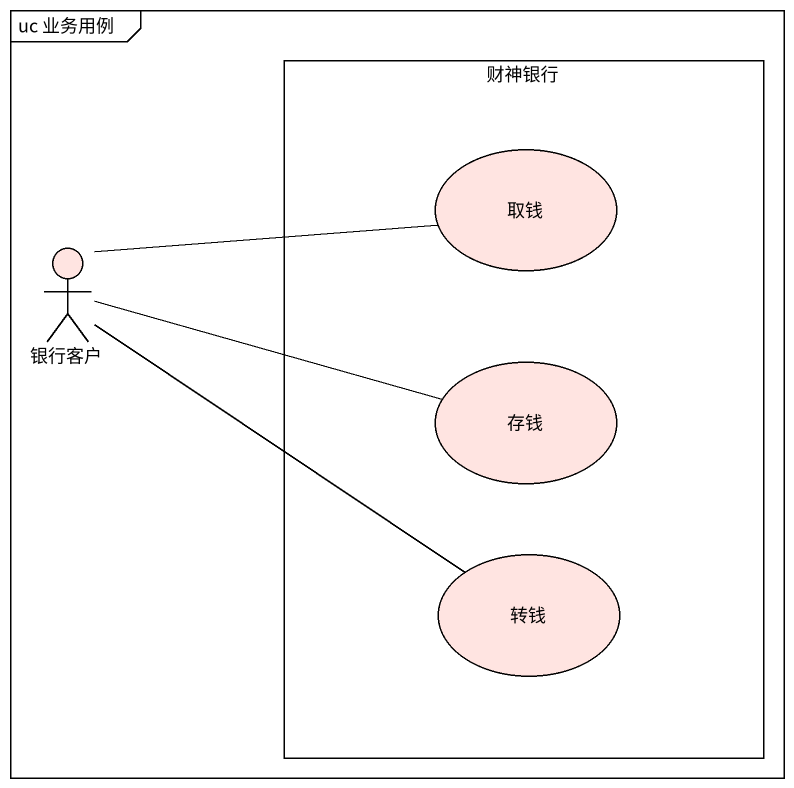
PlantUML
@startuml
mainframe uc 业务用例
rectangle 财神银行 {
  usecase 取钱 #FFE4E1
  usecase 存钱 #FFE4E1
  usecase 转钱 #FFE4E1
}
actor 银行客户 #FFE4E1
银行客户 -right- 取钱
银行客户 -right- 存钱
银行客户 -right- 转钱
@enduml
